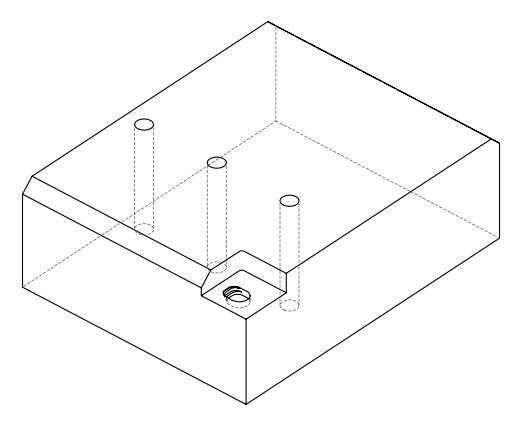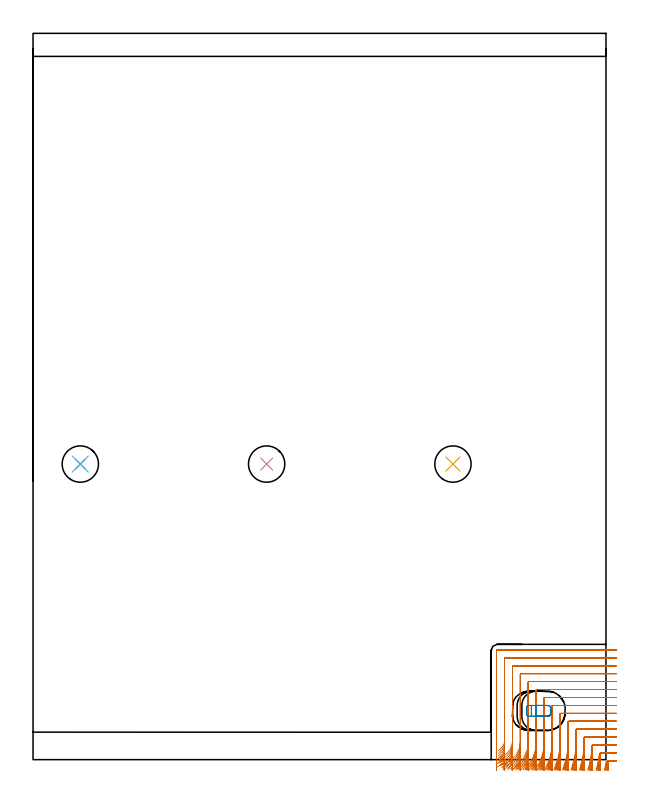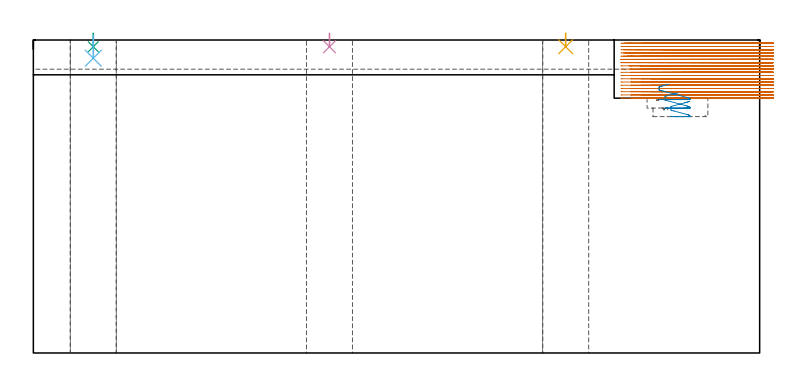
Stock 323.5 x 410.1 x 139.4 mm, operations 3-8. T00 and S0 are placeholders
(PLAN: 19 operations, 15 tool changes, 77.3 min)
(1 AREA_MILL | FG_CHAMFER_SURFACE | UGT0205_001 | 12.67 min | 31953 mm3)
(2 AREA_MILL_1 | FG_CHAMFER_SURFACE_1 | UGT0205_001 | 13.19 min | 27405 mm3)
(3 MILL_CORNER_NOTCH_RECTANGULAR | CORNER_NOTCH_RECTANGULAR | NXT0201_008 | Follow Part, ap 1.5, ae 75% | 45.21 min | 108325 mm3)
(4 MILL_RECTANGULAR_POCKET | POCKET_RECTANGULAR_STRAIGHT | UGT0201_010 | Follow Part, ap 4, ae 75% | 0.52 min | 4260 mm3)
(5 SPOT_DRILL | STEP1HOLE | NXT0321_9005460120000 | 0.05 min | 0 mm3)
(6 SPOT_DRILL_1 | STEP1HOLE_1 | NXT0321_9005460120000 | 0.05 min | 281 mm3)
(7 SPOT_DRILL_2 | STEP1HOLE_2 | NXT0321_9005460120000 | 0.05 min | 200 mm3)
(8 DRILL_BLIND_HOLE_INTO_CENTER | STEP1HOLE | UGT0301_178 | 0.04 min | 163 mm3)
(9 GUN_DRILL_THROUGH_HOLE | STEP1HOLE | UGT0307_001 | 0.62 min | 2414 mm3)
(10 SPADE_DRILL_TO_ENLARGE_THROUGH_HOLE | STEP1HOLE | UGT0306_003 | 0.58 min | 14272 mm3)
(11 DRILL_TO_ENLARGE_THROUGH_HOLE | STEP1HOLE | UGT0301_050 | 0.6 min | 28895 mm3)
(12 DRILL_BLIND_HOLE_INTO_CENTER_1 | STEP1HOLE_1 | UGT0301_178 | 0.04 min | 9 mm3)
(13 GUN_DRILL_THROUGH_HOLE_1 | STEP1HOLE_1 | UGT0307_001 | 0.62 min | 2661 mm3)
(14 SPADE_DRILL_TO_ENLARGE_THROUGH_HOLE_1 | STEP1HOLE_1 | UGT0306_003 | 0.58 min | 14120 mm3)
(15 DRILL_TO_ENLARGE_THROUGH_HOLE_1 | STEP1HOLE_1 | UGT0301_050 | 0.6 min | 28939 mm3)
(16 DRILL_BLIND_HOLE_INTO_CENTER_2 | STEP1HOLE_2 | UGT0301_178 | 0.04 min | 50 mm3)
(17 GUN_DRILL_THROUGH_HOLE_2 | STEP1HOLE_2 | UGT0307_001 | 0.62 min | 2559 mm3)
(18 SPADE_DRILL_TO_ENLARGE_THROUGH_HOLE_2 | STEP1HOLE_2 | UGT0306_003 | 0.58 min | 14415 mm3)
(19 DRILL_TO_ENLARGE_THROUGH_HOLE_2 | STEP1HOLE_2 | UGT0301_050 | 0.6 min | 28898 mm3)
(TOOL UGT0205_001 | Chamfer Mill 20 x 3 x 45 deg. | D20 FL50 Z2)
(TOOL NXT0201_008 | ENDMILL 6mm [2P460-0600-NA 1630] | D6 FL26 Z6)
(TOOL UGT0201_010 | End Mill 16 mm | D16 FL22 Z2)
(TOOL NXT0321_9005460120000 | NC Spot Drill, 142deg, 12mm, Carbide, Uncoated | D12 PA142 FL30 Z2)
(TOOL UGT0301_178 | Twist Drill 5.4 mm | D5.4 PA118 FL55 Z2)
(TOOL UGT0307_001 | Gun Drill 5 mm | D5 PA130 FL24 Z1)
(TOOL UGT0306_003 | Spade Drill 12.5mm | D12.5 PA132 FL10 Z2)
(TOOL UGT0301_050 | Twist Drill 20.5 mm | D20.5 PA118 FL145 Z2)
(OP 3 MILL_CORNER_NOTCH_RECTANGULAR)
G17 G21 G94 G90
T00 M6
G54
G17 G0 G90 X329.362 Y-0.9 S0 M3
G43 Z149.4 H1
Z137.961
G94 G1 X326.362 F250.
X323.926
G3 X323.636 Y-1.141 R0.3
G2 X323.261 Y-3. R63.
G1 X322.624 Y-5.931
G0 Z149.4
X329.5 Y3.6
Z137.961
G1 X326.5
X320.067 F500.
G3 X319.774 Y3.34 R0.3
G2 X318.648 Y-3. R58.5
G1 X317.961 Y-5.92 F250.
G0 Z149.4
X329.5 Y8.1
Z137.961
G1 X326.5
X315.934 F500.
G3 X315.639 Y7.818 R0.3
G2 X314.014 Y-3. R54.
G1 X313.271 Y-5.906 F250.
G0 Z149.4
X329.5 Y12.6
Z137.961
G1 X326.5
X311.496 F500.
G3 X311.2 Y12.304 R0.3
G1 Y10.387
G2 X309.355 Y-3. R49.5
G1 X308.544 Y-5.888 F250.
G0 Z149.4
X329.5 Y17.1
Z137.961
G1 X326.5
X306.996 F500.
G3 X306.7 Y16.804 R0.3
G1 Y10.387
G2 X304.663 Y-3. R45.
G1 X303.77 Y-5.864 F250.
G0 Z149.4
X329.5 Y21.6
Z137.961
G1 X326.5
X302.496 F500.
G3 X302.2 Y21.304 R0.3
G1 Y10.387
G2 X299.924 Y-3. R40.5
G1 X298.932 Y-5.831 F250.
G0 Z149.4
X329.5 Y26.1
Z137.961
G1 X326.5
X297.997 F500.
G3 X297.7 Y25.803 R0.3
G1 Y10.387
G2 X295.118 Y-3. R36.
G1 X294.003 Y-5.785 F250.
G0 Z149.4
X329.5 Y30.6
Z137.961
G1 X326.5
X293.497 F500.
G3 X293.2 Y30.303 R0.3
G1 Y10.387
G2 X290.214 Y-3. R31.5
G1 X288.939 Y-5.716 F250.
G0 Z149.4
X329.5 Y35.1
Z137.961
G1 X326.5
X288.997 F500.
G3 X288.7 Y34.803 R0.3
G1 Y10.387
G2 X285.148 Y-3. R27.
G1 X283.66 Y-5.605 F250.
G0 Z149.4
X329.5 Y39.6
Z137.961
G1 X326.5
X284.497 F500.
G3 X284.2 Y39.303 R0.3
G1 Y10.387
G2 X279.784 Y-3. R22.5
G1 X278. Y-5.411 F250.
G0 Z149.4
X329.5 Y44.1
Z137.961
G1 X326.5
X279.997 F500.
G3 X279.7 Y43.803 R0.3
G1 Y10.387
G2 X273.733 Y-3. R18.
G1 X271.502 Y-5.006 F250.
G0 Z149.4
X329.5 Y48.6
Z137.961
G1 X326.5
X275.497 F500.
G3 X275.2 Y48.303 R0.3
G1 Y10.387
G2 X266.637 Y-2.178 R13.5
G1 X263.845 Y-3.275 F250.
G0 Z149.4
X329.5 Y53.1
Z137.961
G1 X326.5
X270.997 F500.
G3 X270.7 Y52.803 R0.3
G1 Y10.387
G2 X265.7 Y2.324 R9.
G1 X263.013 Y0.991 F250.
G0 Z149.4
X329.5 Y57.6
Z137.961
G1 X326.5
X266.497 F500.
G3 X266.2 Y57.303 R0.3
G1 Y10.387
G2 X264.927 Y7.251 R4.5
G1 X262.837 Y5.099 F250.
G0 Z149.4
X329.5 Y62.1
Z137.961
G1 X326.5
X262.1 F500.
G3 X261.7 Y61.7 R0.4
G1 Y10.387
Y7.387 F250.
G0 Z149.4
X329.362 Y-0.9
Z136.522
G1 X326.362
X324.177
G3 X323.886 Y-1.148 R0.3
G2 X323.557 Y-2.999 R63.
G1 X322.988 Y-5.945
G0 Z149.4
X329.5 Y3.6
Z136.522
G1 X326.5
X320.224 F500.
G3 X319.93 Y3.333 R0.3
G2 X318.967 Y-3. R58.5
G1 X318.355 Y-5.937 F250.
G0 Z149.4
X329.5 Y8.1
Z136.522
G1 X326.5
X315.984 F500.
G3 X315.688 Y7.81 R0.3
G2 X314.362 Y-3. R54.
G1 X313.698 Y-5.926 F250.
G0 Z149.4
X329.5 Y12.6
Z136.522
G1 X326.5
X311.496 F500.
G3 X311.2 Y12.304 R0.3
G1 Y8.946
G2 X309.737 Y-3. R49.5
G1 X309.013 Y-5.911 F250.
G0 Z149.4
X329.5 Y17.1
Z136.522
G1 X326.5
X306.996 F500.
G3 X306.7 Y16.804 R0.3
G1 Y8.946
G2 X305.085 Y-3. R45.
G1 X304.289 Y-5.892 F250.
G0 Z149.4
X329.5 Y21.6
Z136.522
G1 X326.5
X302.497 F500.
G3 X302.2 Y21.303 R0.3
G1 Y8.946
G2 X300.398 Y-3. R40.5
G1 X299.513 Y-5.867 F250.
G0 Z149.4
X329.5 Y26.1
Z136.522
G1 X326.5
X297.997 F500.
G3 X297.7 Y25.803 R0.3
G1 Y8.946
G2 X295.66 Y-3. R36.
G1 X294.664 Y-5.83 F250.
G0 Z149.4
X329.5 Y30.6
Z136.522
G1 X326.5
X293.497 F500.
G3 X293.2 Y30.303 R0.3
G1 Y8.946
G2 X290.847 Y-3. R31.5
G1 X289.709 Y-5.776 F250.
G0 Z149.4
X329.5 Y35.1
Z136.522
G1 X326.5
X288.997 F500.
G3 X288.7 Y34.803 R0.3
G1 Y8.946
G2 X285.913 Y-3. R27.
G1 X284.586 Y-5.69 F250.
G0 Z149.4
X329.5 Y39.6
Z136.522
G1 X326.5
X284.497 F500.
G3 X284.2 Y39.303 R0.3
G1 Y8.946
G2 X280.767 Y-3. R22.5
G1 X279.174 Y-5.542 F250.
G0 Z149.4
X329.5 Y44.1
Z136.522
G1 X326.5
X279.997 F500.
G3 X279.7 Y43.803 R0.3
G1 Y8.946
G2 X275.164 Y-3. R18.
G1 X273.173 Y-5.244 F250.
G0 Z149.4
X329.5 Y48.6
Z136.522
G1 X326.5
X275.497 F500.
G3 X275.2 Y48.303 R0.3
G1 Y8.946
G2 X268.101 Y-2.94 R13.5
G1 X265.46 Y-4.362 F250.
G0 Z149.4
X329.5 Y53.1
Z136.522
G1 X326.5
X270.997 F500.
G3 X270.7 Y52.803 R0.3
G1 Y8.946
G2 X265.7 Y0.884 R9.
G1 X263.013 Y-0.449 F250.
G0 Z149.4
X329.5 Y57.6
Z136.522
G1 X326.5
X266.497 F500.
G3 X266.2 Y57.303 R0.3
G1 Y8.946
G2 X264.928 Y5.811 R4.5
G1 X262.837 Y3.659 F250.
G0 Z149.4
X329.5 Y62.1
Z136.522
G1 X326.5
X262.1 F500.
G3 X261.7 Y61.7 R0.4
G1 Y8.946
Y5.946 F250.
G0 Z149.4
X329.362 Y-0.9
Z135.083
G1 X326.362
X324.395
G3 X324.103 Y-1.155 R0.3
G2 X323.822 Y-2.983 R63.
G1 X323.322 Y-5.941
G0 Z149.4
X329.5 Y3.6
Z135.083
G1 X326.5
X320.346 F500.
G3 X320.051 Y3.326 R0.3
G2 X319.25 Y-3. R58.5
G1 X318.711 Y-5.951 F250.
G0 Z149.4
X329.5 Y8.1
Z135.083
G1 X326.5
X315.996 F500.
G3 X315.7 Y7.804 R0.3
G2 X314.669 Y-3. R54.
G1 X314.085 Y-5.943 F250.
G0 Z149.4
X329.5 Y12.6
Z135.083
G1 X326.5
X311.496 F500.
G3 X311.2 Y12.304 R0.3
G1 Y7.506
G2 X310.072 Y-3. R49.5
G1 X309.436 Y-5.932 F250.
G0 Z149.4
X329.5 Y17.1
Z135.083
G1 X326.5
X306.996 F500.
G3 X306.7 Y16.804 R0.3
G1 Y7.506
G2 X305.457 Y-3. R45.
G1 X304.756 Y-5.917 F250.
G0 Z149.4
X329.5 Y21.6
Z135.083
G1 X326.5
X302.497 F500.
G3 X302.2 Y21.303 R0.3
G1 Y7.506
G2 X300.814 Y-3. R40.5
G1 X300.036 Y-5.897 F250.
G0 Z149.4
X329.5 Y26.1
Z135.083
G1 X326.5
X297.997 F500.
G3 X297.7 Y25.803 R0.3
G1 Y7.506
G2 X296.133 Y-3. R36.
G1 X295.258 Y-5.869 F250.
G0 Z149.4
X329.5 Y30.6
Z135.083
G1 X326.5
X293.497 F500.
G3 X293.2 Y30.303 R0.3
G1 Y7.506
G2 X291.397 Y-3. R31.5
G1 X290.396 Y-5.828 F250.
G0 Z149.4
X329.5 Y35.1
Z135.083
G1 X326.5
X288.997 F500.
G3 X288.7 Y34.803 R0.3
G1 Y7.506
G2 X286.572 Y-3. R27.
G1 X285.405 Y-5.764 F250.
G0 Z149.4
X329.5 Y39.6
Z135.083
G1 X326.5
X284.497 F500.
G3 X284.2 Y39.303 R0.3
G1 Y7.506
G2 X281.597 Y-3. R22.5
G1 X280.196 Y-5.653 F250.
G0 Z149.4
X329.5 Y44.1
Z135.083
G1 X326.5
X279.997 F500.
G3 X279.7 Y43.803 R0.3
G1 Y7.506
G2 X276.316 Y-3. R18.
G1 X274.565 Y-5.436 F250.
G0 Z149.4
X329.5 Y48.6
Z135.083
G1 X326.5
X275.497 F500.
G3 X275.2 Y48.303 R0.3
G1 Y7.506
G2 X270.178 Y-3. R13.5
G1 X267.844 Y-4.884 F250.
G0 Z149.4
X329.5 Y53.1
Z135.083
G1 X326.5
X270.997 F500.
G3 X270.7 Y52.803 R0.3
G1 Y7.506
G2 X265.748 Y-0.533 R9.
G1 X263.069 Y-1.882 F250.
G0 Z149.4
X329.5 Y57.6
Z135.083
G1 X326.5
X266.497 F500.
G3 X266.2 Y57.303 R0.3
G1 Y7.506
G2 X264.928 Y4.371 R4.5
G1 X262.838 Y2.218 F250.
G0 Z149.4
X329.5 Y62.1
Z135.083
G1 X326.5
X262.1 F500.
G3 X261.7 Y61.7 R0.4
G1 Y7.506
Y4.506 F250.
G0 Z149.4
X329.362 Y-0.9
Z133.644
G1 X326.362
X324.577
G3 X324.284 Y-1.161 R0.3
G2 X324.052 Y-2.949 R63.
G1 X323.623 Y-5.918
G0 Z149.4
X329.5 Y3.6
Z133.644
G1 X326.5
X320.431 F500.
G3 X320.135 Y3.318 R0.3
G2 X319.493 Y-3. R58.5
G1 X319.028 Y-5.964 F250.
G0 Z149.4
X329.5 Y8.1
Z133.644
G1 X326.5
X315.996 F500.
G3 X315.7 Y7.804 R0.3
G1 Y6.065
G2 X314.934 Y-3. R54.
G1 X314.43 Y-5.957 F250.
G0 Z149.4
X329.5 Y12.6
Z133.644
G1 X326.5
X311.496 F500.
G3 X311.2 Y12.304 R0.3
G1 Y6.065
G2 X310.363 Y-3. R49.5
G1 X309.813 Y-5.949 F250.
G0 Z149.4
X329.5 Y17.1
Z133.644
G1 X326.5
X306.996 F500.
G3 X306.7 Y16.804 R0.3
G1 Y6.065
G2 X305.777 Y-3. R45.
G1 X305.173 Y-5.938 F250.
G0 Z149.4
X329.5 Y21.6
Z133.644
G1 X326.5
X302.497 F500.
G3 X302.2 Y21.303 R0.3
G1 Y6.065
G2 X301.172 Y-3. R40.5
G1 X300.501 Y-5.924 F250.
G0 Z149.4
X329.5 Y26.1
Z133.644
G1 X326.5
X297.997 F500.
G3 X297.7 Y25.803 R0.3
G1 Y6.065
G2 X296.54 Y-3. R36.
G1 X295.784 Y-5.903 F250.
G0 Z149.4
X329.5 Y30.6
Z133.644
G1 X326.5
X293.497 F500.
G3 X293.2 Y30.303 R0.3
G1 Y6.065
G2 X291.867 Y-3. R31.5
G1 X291.004 Y-5.873 F250.
G0 Z149.4
X329.5 Y35.1
Z133.644
G1 X326.5
X288.997 F500.
G3 X288.7 Y34.803 R0.3
G1 Y6.065
G2 X287.133 Y-3. R27.
G1 X286.125 Y-5.826 F250.
G0 Z149.4
X329.5 Y39.6
Z133.644
G1 X326.5
X284.497 F500.
G3 X284.2 Y39.303 R0.3
G1 Y6.065
G2 X282.293 Y-3. R22.5
G1 X281.084 Y-5.746 F250.
G0 Z149.4
X329.5 Y44.1
Z133.644
G1 X326.5
X279.997 F500.
G3 X279.7 Y43.803 R0.3
G1 Y6.065
G2 X277.251 Y-3. R18.
G1 X275.74 Y-5.592 F250.
G0 Z149.4
X329.5 Y48.6
Z133.644
G1 X326.5
X275.497 F500.
G3 X275.2 Y48.303 R0.3
G1 Y6.065
G2 X271.704 Y-3. R13.5
G1 X269.689 Y-5.223 F250.
G0 Z149.4
X329.5 Y53.1
Z133.644
G1 X326.5
X270.997 F500.
G3 X270.7 Y52.803 R0.3
G1 Y6.065
G2 X266.235 Y-1.709 R9.
G1 X263.643 Y-3.22 F250.
G0 Z149.4
X329.5 Y57.6
Z133.644
G1 X326.5
X266.497 F500.
G3 X266.2 Y57.303 R0.3
G1 Y6.065
G2 X264.928 Y2.931 R4.5
G1 X262.839 Y0.778 F250.
G0 Z149.4
X329.5 Y62.1
Z133.644
G1 X326.5
X262.1 F500.
G3 X261.7 Y61.7 R0.4
G1 Y6.065
Y3.065 F250.
G0 Z149.4
X329.362 Y-0.9
Z132.205
G1 X326.362
X324.73
G3 X324.436 Y-1.168 R0.3
G2 X324.252 Y-2.904 R63.
G1 X323.895 Y-5.883
G0 Z149.4
X329.5 Y3.6
Z132.205
G1 X326.5
X320.482 F500.
G3 X320.186 Y3.311 R0.3
G2 X319.705 Y-3. R58.5
G1 X319.315 Y-5.975 F250.
G0 Z149.4
X329.5 Y8.1
Z132.205
G1 X326.5
X315.996 F500.
G3 X315.7 Y7.804 R0.3
G1 Y4.596
G2 X315.163 Y-3. R54.
G1 X314.741 Y-5.97 F250.
G0 Z149.4
X329.5 Y12.6
Z132.205
G1 X326.5
X311.496 F500.
G3 X311.2 Y12.304 R0.3
G1 Y4.596
G2 X310.614 Y-3. R49.5
G1 X310.153 Y-5.964 F250.
G0 Z149.4
X329.5 Y17.1
Z132.205
G1 X326.5
X306.996 F500.
G3 X306.7 Y16.804 R0.3
G1 Y4.596
G2 X306.054 Y-3. R45.
G1 X305.548 Y-5.957 F250.
G0 Z149.4
X329.5 Y21.6
Z132.205
G1 X326.5
X302.497 F500.
G3 X302.2 Y21.303 R0.3
G1 Y4.596
G2 X301.481 Y-3. R40.5
G1 X300.919 Y-5.947 F250.
G0 Z149.4
X329.5 Y26.1
Z132.205
G1 X326.5
X297.997 F500.
G3 X297.7 Y25.803 R0.3
G1 Y4.596
G2 X296.889 Y-3. R36.
G1 X296.256 Y-5.932 F250.
G0 Z149.4
X329.5 Y30.6
Z132.205
G1 X326.5
X293.497 F500.
G3 X293.2 Y30.303 R0.3
G1 Y4.596
G2 X292.27 Y-3. R31.5
G1 X291.547 Y-5.911 F250.
G0 Z149.4
X329.5 Y35.1
Z132.205
G1 X326.5
X288.997 F500.
G3 X288.7 Y34.803 R0.3
G1 Y4.596
G2 X287.609 Y-3. R27.
G1 X286.765 Y-5.879 F250.
G0 Z149.4
X329.5 Y39.6
Z132.205
G1 X326.5
X284.497 F500.
G3 X284.2 Y39.303 R0.3
G1 Y4.596
G2 X282.879 Y-3. R22.5
G1 X281.866 Y-5.824 F250.
G0 Z149.4
X329.5 Y44.1
Z132.205
G1 X326.5
X279.997 F500.
G3 X279.7 Y43.803 R0.3
G1 Y4.596
G2 X278.019 Y-3. R18.
G1 X276.752 Y-5.72 F250.
G0 Z149.4
X329.5 Y48.6
Z132.205
G1 X326.5
X275.497 F500.
G3 X275.2 Y48.303 R0.3
G1 Y4.596
G2 X272.86 Y-3. R13.5
G1 X271.172 Y-5.48 F250.
G0 Z149.4
X329.5 Y53.1
Z132.205
G1 X326.5
X270.997 F500.
G3 X270.7 Y52.803 R0.3
G1 Y4.596
G2 X267.019 Y-2.664 R9.
G1 X264.599 Y-4.437 F250.
G0 Z149.4
X329.5 Y57.6
Z132.205
G1 X326.5
X266.497 F500.
G3 X266.2 Y57.303 R0.3
G1 Y4.596
G2 X264.836 Y1.369 R4.5
G1 X262.684 Y-0.722 F250.
G0 Z149.4
X329.5 Y62.1
Z132.205
G1 X326.5
X262.1 F500.
G3 X261.7 Y61.7 R0.4
G1 Y4.596
Y1.596 F250.
G0 Z149.4
X329.362 Y-0.9
Z130.767
G1 X326.362
X324.862
G3 X324.567 Y-1.176 R0.3
G2 X324.435 Y-2.851 R63.
G1 X324.159 Y-5.838
G0 Z149.4
X329.5 Y3.6
Z130.767
G1 X326.5
X320.496 F500.
G3 X320.2 Y3.304 R0.3
G2 X319.899 Y-3. R58.5
G1 X319.595 Y-5.985 F250.
G0 Z149.4
X329.5 Y8.1
Z130.767
G1 X326.5
X315.996 F500.
G3 X315.7 Y7.804 R0.3
G1 Y2.936
G2 X315.373 Y-3. R54.
G1 X315.043 Y-5.982 F250.
G0 Z149.4
X329.5 Y12.6
Z130.767
G1 X326.5
X311.496 F500.
G3 X311.2 Y12.304 R0.3
G1 Y2.936
G2 X310.843 Y-3. R49.5
G1 X310.483 Y-5.978 F250.
G0 Z149.4
X329.5 Y17.1
Z130.767
G1 X326.5
X306.996 F500.
G3 X306.7 Y16.804 R0.3
G1 Y2.936
G2 X306.307 Y-3. R45.
G1 X305.911 Y-5.974 F250.
G0 Z149.4
X329.5 Y21.6
Z130.767
G1 X326.5
X302.497 F500.
G3 X302.2 Y21.303 R0.3
G1 Y2.936
G2 X301.763 Y-3. R40.5
G1 X301.323 Y-5.968 F250.
G0 Z149.4
X329.5 Y26.1
Z130.767
G1 X326.5
X297.997 F500.
G3 X297.7 Y25.803 R0.3
G1 Y2.936
G2 X297.207 Y-3. R36.
G1 X296.713 Y-5.959 F250.
G0 Z149.4
X329.5 Y30.6
Z130.767
G1 X326.5
X293.497 F500.
G3 X293.2 Y30.303 R0.3
G1 Y2.936
G2 X292.636 Y-3. R31.5
G1 X292.07 Y-5.946 F250.
G0 Z149.4
X329.5 Y35.1
Z130.767
G1 X326.5
X288.997 F500.
G3 X288.7 Y34.803 R0.3
G1 Y2.936
G2 X288.039 Y-3. R27.
G1 X287.38 Y-5.927 F250.
G0 Z149.4
X329.5 Y39.6
Z130.767
G1 X326.5
X284.497 F500.
G3 X284.2 Y39.303 R0.3
G1 Y2.936
G2 X283.403 Y-3. R22.5
G1 X282.612 Y-5.894 F250.
G0 Z149.4
X329.5 Y44.1
Z130.767
G1 X326.5
X279.997 F500.
G3 X279.7 Y43.803 R0.3
G1 Y2.936
G2 X278.693 Y-3. R18.
G1 X277.704 Y-5.832 F250.
G0 Z149.4
X329.5 Y48.6
Z130.767
G1 X326.5
X275.497 F500.
G3 X275.2 Y48.303 R0.3
G1 Y2.936
G2 X273.825 Y-3. R13.5
G1 X272.506 Y-5.694 F250.
G0 Z149.4
X329.5 Y53.1
Z130.767
G1 X326.5
X270.997 F500.
G3 X270.7 Y52.803 R0.3
G1 Y2.936
G2 X268.464 Y-3.002 R9.
G1 X266.485 Y-5.256 F250.
G0 Z149.4
X329.5 Y57.6
Z130.767
G1 X326.5
X266.497 F500.
G3 X266.2 Y57.303 R0.3
G1 Y2.936
G2 X264.08 Y-0.883 R4.5
G1 X261.534 Y-2.47 F250.
G0 Z149.4
X329.5 Y62.1
Z130.767
G1 X326.5
X262.1 F500.
G3 X261.7 Y61.7 R0.4
G1 Y2.936
Y-0.064 F250.
G0 Z149.4
X329.362 Y-0.9
Z129.328
G1 X326.362
X324.957
G3 X324.662 Y-1.185 R0.3
G2 X324.585 Y-2.797 R63.
G1 X324.403 Y-5.792
G0 Z149.4
X329.5 Y3.6
Z129.328
G1 X326.5
X320.496 F500.
G3 X320.2 Y3.304 R0.3
G1 Y1.014
G2 X320.062 Y-3. R58.5
G1 X319.856 Y-5.993 F250.
G0 Z149.4
X329.5 Y8.1
Z129.328
G1 X326.5
X315.996 F500.
G3 X315.7 Y7.804 R0.3
G1 Y1.014
G2 X315.551 Y-3. R54.
G1 X315.328 Y-5.992 F250.
G0 Z149.4
X329.5 Y12.6
Z129.328
G1 X326.5
X311.496 F500.
G3 X311.2 Y12.304 R0.3
G1 Y1.014
G2 X311.037 Y-3. R49.5
G1 X310.794 Y-5.99 F250.
G0 Z149.4
X329.5 Y17.1
Z129.328
G1 X326.5
X306.996 F500.
G3 X306.7 Y16.804 R0.3
G1 Y1.014
G2 X306.521 Y-3. R45.
G1 X306.253 Y-5.988 F250.
G0 Z149.4
X329.5 Y21.6
Z129.328
G1 X326.5
X302.497 F500.
G3 X302.2 Y21.303 R0.3
G1 Y1.014
G2 X302.001 Y-3. R40.5
G1 X301.703 Y-5.985 F250.
G0 Z149.4
X329.5 Y26.1
Z129.328
G1 X326.5
X297.997 F500.
G3 X297.7 Y25.803 R0.3
G1 Y1.014
G2 X297.476 Y-3. R36.
G1 X297.141 Y-5.981 F250.
G0 Z149.4
X329.5 Y30.6
Z129.328
G1 X326.5
X293.497 F500.
G3 X293.2 Y30.303 R0.3
G1 Y1.014
G2 X292.943 Y-3. R31.5
G1 X292.561 Y-5.976 F250.
G0 Z149.4
X329.5 Y35.1
Z129.328
G1 X326.5
X288.997 F500.
G3 X288.7 Y34.803 R0.3
G1 Y1.014
G2 X288.4 Y-3. R27.
G1 X287.954 Y-5.967 F250.
G0 Z149.4
X329.5 Y39.6
Z129.328
G1 X326.5
X284.497 F500.
G3 X284.2 Y39.303 R0.3
G1 Y1.014
G2 X283.839 Y-3. R22.5
G1 X283.304 Y-5.952 F250.
G0 Z149.4
X329.5 Y44.1
Z129.328
G1 X326.5
X279.997 F500.
G3 X279.7 Y43.803 R0.3
G1 Y1.014
G2 X279.247 Y-3. R18.
G1 X278.578 Y-5.924 F250.
G0 Z149.4
X329.5 Y48.6
Z129.328
G1 X326.5
X275.497 F500.
G3 X275.2 Y48.303 R0.3
G1 Y1.014
G2 X274.589 Y-3. R13.5
G1 X273.698 Y-5.864 F250.
G0 Z149.4
X329.5 Y53.1
Z129.328
G1 X326.5
X270.997 F500.
G3 X270.7 Y52.803 R0.3
G1 Y1.014
G2 X269.755 Y-3. R9.
G1 X268.417 Y-5.685 F250.
G0 Z149.4
X329.5 Y57.6
Z129.328
G1 X326.5
X266.497 F500.
G3 X266.2 Y57.303 R0.3
G1 Y1.014
G2 X264.216 Y-2.717 R4.5
G1 X261.728 Y-4.394 F250.
G0 Z149.4
X329.5 Y62.1
Z129.328
G1 X326.5
X262.1 F500.
G3 X261.7 Y61.7 R0.4
G1 Y1.014
Y-1.986 F250.
G0 Z149.4
X329.362 Y-0.9
Z127.889
G1 X326.362
X324.996
G3 X324.7 Y-1.196 R0.3
G1 Y-1.903
G2 X324.694 Y-2.752 R63.
G1 X324.654 Y-5.752
G0 Z149.4
X329.5 Y3.6
Z127.889
G1 X326.5
X320.496 F500.
G3 X320.2 Y3.304 R0.3
G1 Y-1.903
G2 X320.19 Y-3. R58.5
G1 X320.133 Y-5.999 F250.
G0 Z149.4
X329.5 Y8.1
Z127.889
G1 X326.5
X315.996 F500.
G3 X315.7 Y7.804 R0.3
G1 Y-1.903
G2 X315.689 Y-3. R54.
G1 X315.628 Y-5.999 F250.
G0 Z149.4
X329.5 Y12.6
Z127.889
G1 X326.5
X311.496 F500.
G3 X311.2 Y12.304 R0.3
G1 Y-1.903
G2 X311.188 Y-3. R49.5
G1 X311.121 Y-5.999 F250.
G0 Z149.4
X329.5 Y17.1
Z127.889
G1 X326.5
X306.996 F500.
G3 X306.7 Y16.804 R0.3
G1 Y-1.903
G2 X306.687 Y-3. R45.
G1 X306.614 Y-5.999 F250.
G0 Z149.4
X329.5 Y21.6
Z127.889
G1 X326.5
X302.497 F500.
G3 X302.2 Y21.303 R0.3
G1 Y-1.903
G2 X302.185 Y-3. R40.5
G1 X302.104 Y-5.999 F250.
G0 Z149.4
X329.5 Y26.1
Z127.889
G1 X326.5
X297.997 F500.
G3 X297.7 Y25.803 R0.3
G1 Y-1.903
G2 X297.683 Y-3. R36.
G1 X297.592 Y-5.999 F250.
G0 Z149.4
X329.5 Y30.6
Z127.889
G1 X326.5
X293.497 F500.
G3 X293.2 Y30.303 R0.3
G1 Y-1.903
G2 X293.181 Y-3. R31.5
G1 X293.076 Y-5.998 F250.
G0 Z149.4
X329.5 Y35.1
Z127.889
G1 X326.5
X288.997 F500.
G3 X288.7 Y34.803 R0.3
G1 Y-1.903
G2 X288.678 Y-3. R27.
G1 X288.556 Y-5.998 F250.
G0 Z149.4
X329.5 Y39.6
Z127.889
G1 X326.5
X284.497 F500.
G3 X284.2 Y39.303 R0.3
G1 Y-1.903
G2 X284.173 Y-3. R22.5
G1 X284.027 Y-5.996 F250.
G0 Z149.4
X329.5 Y44.1
Z127.889
G1 X326.5
X279.997 F500.
G3 X279.7 Y43.803 R0.3
G1 Y-1.903
G2 X279.667 Y-3. R18.
G1 X279.484 Y-5.994 F250.
G0 Z149.4
X329.5 Y48.6
Z127.889
G1 X326.5
X275.497 F500.
G3 X275.2 Y48.303 R0.3
G1 Y-1.903
G2 X275.155 Y-3. R13.5
G1 X274.912 Y-5.99 F250.
G0 Z149.4
X329.5 Y53.1
Z127.889
G1 X326.5
X270.997 F500.
G3 X270.7 Y52.803 R0.3
G1 Y-1.903
G2 X270.633 Y-3. R9.
G1 X270.267 Y-5.978 F250.
G0 Z149.4
X329.5 Y57.6
Z127.889
G1 X326.5
X266.497 F500.
G3 X266.2 Y57.303 R0.3
G1 Y-1.903
G2 X266.064 Y-3. R4.5
G1 X265.333 Y-5.91 F250.
G0 Z149.4
X329.5 Y62.1
Z127.889
G1 X326.5
X262.1 F500.
G3 X261.7 Y61.7 R0.4
G1 Y-1.903
Y-4.903 F250.
G0 Z149.4
X329.362 Y-0.9
Z126.45
G1 X326.362
X324.996
G3 X324.7 Y-1.196 R0.3
G1 Y-2.75
Y-5.75
G0 Z149.4
X329.5 Y3.6
Z126.45
G1 X326.5
X320.496 F500.
G3 X320.2 Y3.304 R0.3
G1 Y-2.881
Y-3.
X320.194 Y-6. F250.
G0 Z149.4
X329.5 Y8.1
Z126.45
G1 X326.5
X315.996 F500.
G3 X315.7 Y7.804 R0.3
G1 Y-2.881
Y-3.
X315.693 Y-6. F250.
G0 Z149.4
X329.5 Y12.6
Z126.45
G1 X326.5
X311.496 F500.
G3 X311.2 Y12.304 R0.3
G1 Y-2.881
Y-3.
X311.193 Y-6. F250.
G0 Z149.4
X329.5 Y17.1
Z126.45
G1 X326.5
X306.996 F500.
G3 X306.7 Y16.804 R0.3
G1 Y-2.881
Y-3.
X306.692 Y-6. F250.
G0 Z149.4
X329.5 Y21.6
Z126.45
G1 X326.5
X302.496 F500.
G3 X302.2 Y21.304 R0.3
G1 Y-2.881
Y-3.
X302.191 Y-6. F250.
G0 Z149.4
X329.5 Y26.1
Z126.45
G1 X326.5
X297.997 F500.
G3 X297.7 Y25.803 R0.3
G1 Y-2.881
Y-3.
X297.69 Y-6. F250.
G0 Z149.4
X329.5 Y30.6
Z126.45
G1 X326.5
X293.497 F500.
G3 X293.2 Y30.303 R0.3
G1 Y-2.881
Y-3.
X293.188 Y-6. F250.
G0 Z149.4
X329.5 Y35.1
Z126.45
G1 X326.5
X288.997 F500.
G3 X288.7 Y34.803 R0.3
G1 Y-2.881
Y-3.
X288.687 Y-6. F250.
G0 Z149.4
X329.5 Y39.6
Z126.45
G1 X326.5
X284.497 F500.
G3 X284.2 Y39.303 R0.3
G1 Y-2.881
Y-3.
X284.184 Y-6. F250.
G0 Z149.4
X329.5 Y44.1
Z126.45
G1 X326.5
X279.997 F500.
G3 X279.7 Y43.803 R0.3
G1 Y-2.881
Y-3.
X279.68 Y-6. F250.
G0 Z149.4
X329.5 Y48.6
Z126.45
G1 X326.5
X275.497 F500.
G3 X275.2 Y48.303 R0.3
G1 Y-2.881
X275.199 Y-3.
X275.173 Y-6. F250.
G0 Z149.4
X329.5 Y53.1
Z126.45
G1 X326.5
X270.997 F500.
G3 X270.7 Y52.803 R0.3
G1 Y-2.881
X270.699 Y-3.
X270.66 Y-6. F250.
G0 Z149.4
X329.5 Y57.6
Z126.45
G1 X326.5
X266.497 F500.
G3 X266.2 Y57.303 R0.3
G1 Y-2.881
X266.198 Y-3.
X266.119 Y-5.999 F250.
G0 Z149.4
X329.5 Y62.1
Z126.45
G1 X326.5
X262.1 F500.
G3 X261.7 Y61.7 R0.4
G1 Y-2.881
Y-5.881 F250.
G0 Z149.4
X329.362 Y-0.9
Z125.011
G1 X326.362
X324.996
G3 X324.7 Y-1.196 R0.3
G1 Y-2.75
Y-5.75
G0 Z149.4
X329.5 Y3.6
Z125.011
G1 X326.5
X320.496 F500.
G3 X320.2 Y3.304 R0.3
G1 Y-3.
Y-6. F250.
G0 Z149.4
X329.5 Y8.1
Z125.011
G1 X326.5
X315.996 F500.
G3 X315.7 Y7.804 R0.3
G1 Y-3.
Y-6. F250.
G0 Z149.4
X329.5 Y12.6
Z125.011
G1 X326.5
X311.496 F500.
G3 X311.2 Y12.304 R0.3
G1 Y-3.
Y-6. F250.
G0 Z149.4
X329.5 Y17.1
Z125.011
G1 X326.5
X306.996 F500.
G3 X306.7 Y16.804 R0.3
G1 Y-3.
Y-6. F250.
G0 Z149.4
X329.5 Y21.6
Z125.011
G1 X326.5
X302.497 F500.
G3 X302.2 Y21.303 R0.3
G1 Y-3.
Y-6. F250.
G0 Z149.4
X329.5 Y26.1
Z125.011
G1 X326.5
X297.997 F500.
G3 X297.7 Y25.803 R0.3
G1 Y-3.
Y-6. F250.
G0 Z149.4
X329.5 Y30.6
Z125.011
G1 X326.5
X293.497 F500.
G3 X293.2 Y30.303 R0.3
G1 Y-3.
Y-6. F250.
G0 Z149.4
X329.5 Y35.1
Z125.011
G1 X326.5
X288.997 F500.
G3 X288.7 Y34.803 R0.3
G1 Y-3.
Y-6. F250.
G0 Z149.4
X329.5 Y39.6
Z125.011
G1 X326.5
X284.497 F500.
G3 X284.2 Y39.303 R0.3
G1 Y-3.
Y-6. F250.
G0 Z149.4
X329.5 Y44.1
Z125.011
G1 X326.5
X279.997 F500.
G3 X279.7 Y43.803 R0.3
G1 Y-3.
Y-6. F250.
G0 Z149.4
X329.5 Y48.6
Z125.011
G1 X326.5
X275.497 F500.
G3 X275.2 Y48.303 R0.3
G1 Y-3.
Y-6. F250.
G0 Z149.4
X329.5 Y53.1
Z125.011
G1 X326.5
X270.997 F500.
G3 X270.7 Y52.803 R0.3
G1 Y-3.
Y-6. F250.
G0 Z149.4
X329.5 Y57.6
Z125.011
G1 X326.5
X266.497 F500.
G3 X266.2 Y57.303 R0.3
G1 Y-3.
Y-6. F250.
G0 Z149.4
X329.5 Y62.1
Z125.011
G1 X326.5
X262.1 F500.
G3 X261.7 Y61.7 R0.4
G1 Y-3.
Y-6. F250.
G0 Z149.4
X329.362 Y-0.9
Z123.572
G1 X326.362
X324.996
G3 X324.7 Y-1.196 R0.3
G1 Y-2.75
Y-5.75
G0 Z149.4
X329.5 Y3.6
Z123.572
G1 X326.5
X320.496 F500.
G3 X320.2 Y3.304 R0.3
G1 Y-3.
Y-6. F250.
G0 Z149.4
X329.5 Y8.1
Z123.572
G1 X326.5
X315.996 F500.
G3 X315.7 Y7.804 R0.3
G1 Y-3.
Y-6. F250.
G0 Z149.4
X329.5 Y12.6
Z123.572
G1 X326.5
X311.496 F500.
G3 X311.2 Y12.304 R0.3
G1 Y-3.
Y-6. F250.
G0 Z149.4
X329.5 Y17.1
Z123.572
G1 X326.5
X306.996 F500.
G3 X306.7 Y16.804 R0.3
G1 Y-3.
Y-6. F250.
G0 Z149.4
X329.5 Y21.6
Z123.572
G1 X326.5
X302.497 F500.
G3 X302.2 Y21.303 R0.3
G1 Y-3.
Y-6. F250.
G0 Z149.4
X329.5 Y26.1
Z123.572
G1 X326.5
X297.997 F500.
G3 X297.7 Y25.803 R0.3
G1 Y-3.
Y-6. F250.
G0 Z149.4
X329.5 Y30.6
Z123.572
G1 X326.5
X293.497 F500.
G3 X293.2 Y30.303 R0.3
G1 Y-3.
Y-6. F250.
G0 Z149.4
X329.5 Y35.1
Z123.572
G1 X326.5
X288.997 F500.
G3 X288.7 Y34.803 R0.3
G1 Y-3.
Y-6. F250.
G0 Z149.4
X329.5 Y39.6
Z123.572
G1 X326.5
X284.497 F500.
G3 X284.2 Y39.303 R0.3
G1 Y-3.
Y-6. F250.
G0 Z149.4
X329.5 Y44.1
Z123.572
G1 X326.5
X279.997 F500.
G3 X279.7 Y43.803 R0.3
G1 Y-3.
Y-6. F250.
G0 Z149.4
X329.5 Y48.6
Z123.572
G1 X326.5
X275.497 F500.
G3 X275.2 Y48.303 R0.3
G1 Y-3.
Y-6. F250.
G0 Z149.4
X329.5 Y53.1
Z123.572
G1 X326.5
X270.997 F500.
G3 X270.7 Y52.803 R0.3
G1 Y-3.
Y-6. F250.
G0 Z149.4
X329.5 Y57.6
Z123.572
G1 X326.5
X266.497 F500.
G3 X266.2 Y57.303 R0.3
G1 Y-3.
Y-6. F250.
G0 Z149.4
X329.5 Y62.1
Z123.572
G1 X326.5
X262.1 F500.
G3 X261.7 Y61.7 R0.4
G1 Y-3.
Y-6. F250.
G0 Z149.4
X329.362 Y-0.9
Z122.133
G1 X326.362
X324.996
G3 X324.7 Y-1.196 R0.3
G1 Y-2.75
Y-5.75
G0 Z149.4
X329.5 Y3.6
Z122.133
G1 X326.5
X320.496 F500.
G3 X320.2 Y3.304 R0.3
G1 Y-3.
Y-6. F250.
G0 Z149.4
X329.5 Y8.1
Z122.133
G1 X326.5
X315.996 F500.
G3 X315.7 Y7.804 R0.3
G1 Y-3.
Y-6. F250.
G0 Z149.4
X329.5 Y12.6
Z122.133
G1 X326.5
X311.496 F500.
G3 X311.2 Y12.304 R0.3
G1 Y-3.
Y-6. F250.
G0 Z149.4
X329.5 Y17.1
Z122.133
G1 X326.5
X306.996 F500.
G3 X306.7 Y16.804 R0.3
G1 Y-3.
Y-6. F250.
G0 Z149.4
X329.5 Y21.6
Z122.133
G1 X326.5
X302.497 F500.
G3 X302.2 Y21.303 R0.3
G1 Y-3.
Y-6. F250.
G0 Z149.4
X329.5 Y26.1
Z122.133
G1 X326.5
X297.997 F500.
G3 X297.7 Y25.803 R0.3
G1 Y-3.
Y-6. F250.
G0 Z149.4
X329.5 Y30.6
Z122.133
G1 X326.5
X293.497 F500.
G3 X293.2 Y30.303 R0.3
G1 Y-3.
Y-6. F250.
G0 Z149.4
X329.5 Y35.1
Z122.133
G1 X326.5
X288.997 F500.
G3 X288.7 Y34.803 R0.3
G1 Y-3.
Y-6. F250.
G0 Z149.4
X329.5 Y39.6
Z122.133
G1 X326.5
X284.497 F500.
G3 X284.2 Y39.303 R0.3
G1 Y-3.
Y-6. F250.
G0 Z149.4
X329.5 Y44.1
Z122.133
G1 X326.5
X279.997 F500.
G3 X279.7 Y43.803 R0.3
G1 Y-3.
Y-6. F250.
G0 Z149.4
X329.5 Y48.6
Z122.133
G1 X326.5
X275.497 F500.
G3 X275.2 Y48.303 R0.3
G1 Y-3.
Y-6. F250.
G0 Z149.4
X329.5 Y53.1
Z122.133
G1 X326.5
X270.997 F500.
G3 X270.7 Y52.803 R0.3
G1 Y-3.
Y-6. F250.
G0 Z149.4
X329.5 Y57.6
Z122.133
G1 X326.5
X266.497 F500.
G3 X266.2 Y57.303 R0.3
G1 Y-3.
Y-6. F250.
G0 Z149.4
X329.5 Y62.1
Z122.133
G1 X326.5
X262.1 F500.
G3 X261.7 Y61.7 R0.4
G1 Y-3.
Y-6. F250.
G0 Z149.4
X329.362 Y-0.9
Z120.694
G1 X326.362
X324.996
G3 X324.7 Y-1.196 R0.3
G1 Y-2.75
Y-5.75
G0 Z149.4
X329.5 Y3.6
Z120.694
G1 X326.5
X320.496 F500.
G3 X320.2 Y3.304 R0.3
G1 Y-3.
Y-6. F250.
G0 Z149.4
X329.5 Y8.1
Z120.694
G1 X326.5
X315.996 F500.
G3 X315.7 Y7.804 R0.3
G1 Y-3.
Y-6. F250.
G0 Z149.4
X329.5 Y12.6
Z120.694
G1 X326.5
X311.496 F500.
G3 X311.2 Y12.304 R0.3
G1 Y-3.
Y-6. F250.
G0 Z149.4
X329.5 Y17.1
Z120.694
G1 X326.5
X306.996 F500.
G3 X306.7 Y16.804 R0.3
G1 Y-3.
Y-6. F250.
G0 Z149.4
X329.5 Y21.6
Z120.694
G1 X326.5
X302.497 F500.
G3 X302.2 Y21.303 R0.3
G1 Y-3.
Y-6. F250.
G0 Z149.4
X329.5 Y26.1
Z120.694
G1 X326.5
X297.997 F500.
G3 X297.7 Y25.803 R0.3
G1 Y-3.
Y-6. F250.
G0 Z149.4
X329.5 Y30.6
Z120.694
G1 X326.5
X293.497 F500.
G3 X293.2 Y30.303 R0.3
G1 Y-3.
Y-6. F250.
G0 Z149.4
X329.5 Y35.1
Z120.694
G1 X326.5
X288.997 F500.
G3 X288.7 Y34.803 R0.3
G1 Y-3.
Y-6. F250.
G0 Z149.4
X329.5 Y39.6
Z120.694
G1 X326.5
X284.497 F500.
G3 X284.2 Y39.303 R0.3
G1 Y-3.
Y-6. F250.
G0 Z149.4
X329.5 Y44.1
Z120.694
G1 X326.5
X279.997 F500.
G3 X279.7 Y43.803 R0.3
G1 Y-3.
Y-6. F250.
G0 Z149.4
X329.5 Y48.6
Z120.694
G1 X326.5
X275.497 F500.
G3 X275.2 Y48.303 R0.3
G1 Y-3.
Y-6. F250.
G0 Z149.4
X329.5 Y53.1
Z120.694
G1 X326.5
X270.997 F500.
G3 X270.7 Y52.803 R0.3
G1 Y-3.
Y-6. F250.
G0 Z149.4
X329.5 Y57.6
Z120.694
G1 X326.5
X266.497 F500.
G3 X266.2 Y57.303 R0.3
G1 Y-3.
Y-6. F250.
G0 Z149.4
X329.5 Y62.1
Z120.694
G1 X326.5
X262.1 F500.
G3 X261.7 Y61.7 R0.4
G1 Y-3.
Y-6. F250.
G0 Z149.4
X329.362 Y-0.9
Z119.256
G1 X326.362
X324.996
G3 X324.7 Y-1.196 R0.3
G1 Y-2.75
Y-5.75
G0 Z149.4
X329.5 Y3.6
Z119.256
G1 X326.5
X320.496 F500.
G3 X320.2 Y3.304 R0.3
G1 Y-3.
Y-6. F250.
G0 Z149.4
X329.5 Y8.1
Z119.256
G1 X326.5
X315.996 F500.
G3 X315.7 Y7.804 R0.3
G1 Y-3.
Y-6. F250.
G0 Z149.4
X329.5 Y12.6
Z119.256
G1 X326.5
X311.496 F500.
G3 X311.2 Y12.304 R0.3
G1 Y-3.
Y-6. F250.
G0 Z149.4
X329.5 Y17.1
Z119.256
G1 X326.5
X306.996 F500.
G3 X306.7 Y16.804 R0.3
G1 Y-3.
Y-6. F250.
G0 Z149.4
X329.5 Y21.6
Z119.256
G1 X326.5
X302.497 F500.
G3 X302.2 Y21.303 R0.3
G1 Y-3.
Y-6. F250.
G0 Z149.4
X329.5 Y26.1
Z119.256
G1 X326.5
X297.997 F500.
G3 X297.7 Y25.803 R0.3
G1 Y-3.
Y-6. F250.
G0 Z149.4
X329.5 Y30.6
Z119.256
G1 X326.5
X293.497 F500.
G3 X293.2 Y30.303 R0.3
G1 Y-3.
Y-6. F250.
G0 Z149.4
X329.5 Y35.1
Z119.256
G1 X326.5
X288.997 F500.
G3 X288.7 Y34.803 R0.3
G1 Y-3.
Y-6. F250.
G0 Z149.4
X329.5 Y39.6
Z119.256
G1 X326.5
X284.497 F500.
G3 X284.2 Y39.303 R0.3
G1 Y-3.
Y-6. F250.
G0 Z149.4
X329.5 Y44.1
Z119.256
G1 X326.5
X279.997 F500.
G3 X279.7 Y43.803 R0.3
G1 Y-3.
Y-6. F250.
G0 Z149.4
X329.5 Y48.6
Z119.256
G1 X326.5
X275.497 F500.
G3 X275.2 Y48.303 R0.3
G1 Y-3.
Y-6. F250.
G0 Z149.4
X329.5 Y53.1
Z119.256
G1 X326.5
X270.997 F500.
G3 X270.7 Y52.803 R0.3
G1 Y-3.
Y-6. F250.
G0 Z149.4
X329.5 Y57.6
Z119.256
G1 X326.5
X266.497 F500.
G3 X266.2 Y57.303 R0.3
G1 Y-3.
Y-6. F250.
G0 Z149.4
X329.5 Y62.1
Z119.256
G1 X326.5
X262.1 F500.
G3 X261.7 Y61.7 R0.4
G1 Y-3.
Y-6. F250.
G0 Z149.4
X329.362 Y-0.9
Z117.817
G1 X326.362
X324.996
G3 X324.7 Y-1.196 R0.3
G1 Y-2.75
Y-5.75
G0 Z149.4
X329.5 Y3.6
Z117.817
G1 X326.5
X320.496 F500.
G3 X320.2 Y3.304 R0.3
G1 Y-3.
Y-6. F250.
G0 Z149.4
X329.5 Y8.1
Z117.817
G1 X326.5
X315.996 F500.
G3 X315.7 Y7.804 R0.3
G1 Y-3.
Y-6. F250.
G0 Z149.4
X329.5 Y12.6
Z117.817
G1 X326.5
X311.496 F500.
G3 X311.2 Y12.304 R0.3
G1 Y-3.
Y-6. F250.
G0 Z149.4
X329.5 Y17.1
Z117.817
G1 X326.5
X306.996 F500.
G3 X306.7 Y16.804 R0.3
G1 Y-3.
Y-6. F250.
G0 Z149.4
X329.5 Y21.6
Z117.817
G1 X326.5
X302.497 F500.
G3 X302.2 Y21.303 R0.3
G1 Y-3.
Y-6. F250.
G0 Z149.4
X329.5 Y26.1
Z117.817
G1 X326.5
X297.997 F500.
G3 X297.7 Y25.803 R0.3
G1 Y-3.
Y-6. F250.
G0 Z149.4
X329.5 Y30.6
Z117.817
G1 X326.5
X293.497 F500.
G3 X293.2 Y30.303 R0.3
G1 Y-3.
Y-6. F250.
G0 Z149.4
X329.5 Y35.1
Z117.817
G1 X326.5
X288.997 F500.
G3 X288.7 Y34.803 R0.3
G1 Y-3.
Y-6. F250.
G0 Z149.4
X329.5 Y39.6
Z117.817
G1 X326.5
X284.497 F500.
G3 X284.2 Y39.303 R0.3
G1 Y-3.
Y-6. F250.
G0 Z149.4
X329.5 Y44.1
Z117.817
G1 X326.5
X279.997 F500.
G3 X279.7 Y43.803 R0.3
G1 Y-3.
Y-6. F250.
G0 Z149.4
X329.5 Y48.6
Z117.817
G1 X326.5
X275.497 F500.
G3 X275.2 Y48.303 R0.3
G1 Y-3.
Y-6. F250.
G0 Z149.4
X329.5 Y53.1
Z117.817
G1 X326.5
X270.997 F500.
G3 X270.7 Y52.803 R0.3
G1 Y-3.
Y-6. F250.
G0 Z149.4
X329.5 Y57.6
Z117.817
G1 X326.5
X266.497 F500.
G3 X266.2 Y57.303 R0.3
G1 Y-3.
Y-6. F250.
G0 Z149.4
X329.5 Y62.1
Z117.817
G1 X326.5
X262.1 F500.
G3 X261.7 Y61.7 R0.4
G1 Y-3.
Y-6. F250.
G0 Z149.4
X329.362 Y-0.9
Z116.378
G1 X326.362
X324.996
G3 X324.7 Y-1.196 R0.3
G1 Y-2.75
Y-5.75
G0 Z149.4
X329.5 Y3.6
Z116.378
G1 X326.5
X320.496 F500.
G3 X320.2 Y3.304 R0.3
G1 Y-3.
Y-6. F250.
G0 Z149.4
X329.5 Y8.1
Z116.378
G1 X326.5
X315.996 F500.
G3 X315.7 Y7.804 R0.3
G1 Y-3.
Y-6. F250.
G0 Z149.4
X329.5 Y12.6
Z116.378
G1 X326.5
X311.496 F500.
G3 X311.2 Y12.304 R0.3
G1 Y-3.
Y-6. F250.
G0 Z149.4
X329.5 Y17.1
Z116.378
G1 X326.5
X306.996 F500.
G3 X306.7 Y16.804 R0.3
G1 Y-3.
Y-6. F250.
G0 Z149.4
X329.5 Y21.6
Z116.378
G1 X326.5
X302.497 F500.
G3 X302.2 Y21.303 R0.3
G1 Y-3.
Y-6. F250.
G0 Z149.4
X329.5 Y26.1
Z116.378
G1 X326.5
X297.997 F500.
G3 X297.7 Y25.803 R0.3
G1 Y-3.
Y-6. F250.
G0 Z149.4
X329.5 Y30.6
Z116.378
G1 X326.5
X293.497 F500.
G3 X293.2 Y30.303 R0.3
G1 Y-3.
Y-6. F250.
G0 Z149.4
X329.5 Y35.1
Z116.378
G1 X326.5
X288.997 F500.
G3 X288.7 Y34.803 R0.3
G1 Y-3.
Y-6. F250.
G0 Z149.4
X329.5 Y39.6
Z116.378
G1 X326.5
X284.497 F500.
G3 X284.2 Y39.303 R0.3
G1 Y-3.
Y-6. F250.
G0 Z149.4
X329.5 Y44.1
Z116.378
G1 X326.5
X279.997 F500.
G3 X279.7 Y43.803 R0.3
G1 Y-3.
Y-6. F250.
G0 Z149.4
X329.5 Y48.6
Z116.378
G1 X326.5
X275.497 F500.
G3 X275.2 Y48.303 R0.3
G1 Y-3.
Y-6. F250.
G0 Z149.4
X329.5 Y53.1
Z116.378
G1 X326.5
X270.997 F500.
G3 X270.7 Y52.803 R0.3
G1 Y-3.
Y-6. F250.
G0 Z149.4
X329.5 Y57.6
Z116.378
G1 X326.5
X266.497 F500.
G3 X266.2 Y57.303 R0.3
G1 Y-3.
Y-6. F250.
G0 Z149.4
X329.5 Y62.1
Z116.378
G1 X326.5
X262.1 F500.
G3 X261.7 Y61.7 R0.4
G1 Y-3.
Y-6. F250.
G0 Z149.4
X329.362 Y-0.9
Z114.939
G1 X326.362
X324.996
G3 X324.7 Y-1.196 R0.3
G1 Y-2.75
Y-5.75
G0 Z149.4
X329.5 Y3.6
Z114.939
G1 X326.5
X320.496 F500.
G3 X320.2 Y3.304 R0.3
G1 Y-3.
Y-6. F250.
G0 Z149.4
X329.5 Y8.1
Z114.939
G1 X326.5
X315.996 F500.
G3 X315.7 Y7.804 R0.3
G1 Y-3.
Y-6. F250.
G0 Z149.4
X329.5 Y12.6
Z114.939
G1 X326.5
X311.496 F500.
G3 X311.2 Y12.304 R0.3
G1 Y-3.
Y-6. F250.
G0 Z149.4
X329.5 Y17.1
Z114.939
G1 X326.5
X306.996 F500.
G3 X306.7 Y16.804 R0.3
G1 Y-3.
Y-6. F250.
G0 Z149.4
X329.5 Y21.6
Z114.939
G1 X326.5
X302.497 F500.
G3 X302.2 Y21.303 R0.3
G1 Y-3.
Y-6. F250.
G0 Z149.4
X329.5 Y26.1
Z114.939
G1 X326.5
X297.997 F500.
G3 X297.7 Y25.803 R0.3
G1 Y-3.
Y-6. F250.
G0 Z149.4
X329.5 Y30.6
Z114.939
G1 X326.5
X293.497 F500.
G3 X293.2 Y30.303 R0.3
G1 Y-3.
Y-6. F250.
G0 Z149.4
X329.5 Y35.1
Z114.939
G1 X326.5
X288.997 F500.
G3 X288.7 Y34.803 R0.3
G1 Y-3.
Y-6. F250.
G0 Z149.4
X329.5 Y39.6
Z114.939
G1 X326.5
X284.497 F500.
G3 X284.2 Y39.303 R0.3
G1 Y-3.
Y-6. F250.
G0 Z149.4
X329.5 Y44.1
Z114.939
G1 X326.5
X279.997 F500.
G3 X279.7 Y43.803 R0.3
G1 Y-3.
Y-6. F250.
G0 Z149.4
X329.5 Y48.6
Z114.939
G1 X326.5
X275.497 F500.
G3 X275.2 Y48.303 R0.3
G1 Y-3.
Y-6. F250.
G0 Z149.4
X329.5 Y53.1
Z114.939
G1 X326.5
X270.997 F500.
G3 X270.7 Y52.803 R0.3
G1 Y-3.
Y-6. F250.
G0 Z149.4
X329.5 Y57.6
Z114.939
G1 X326.5
X266.497 F500.
G3 X266.2 Y57.303 R0.3
G1 Y-3.
Y-6. F250.
G0 Z149.4
X329.5 Y62.1
Z114.939
G1 X326.5
X262.1 F500.
G3 X261.7 Y61.7 R0.4
G1 Y-3.
Y-6. F250.
G0 Z149.4
X329.362 Y-0.9
Z113.5
G1 X326.362
X324.996
G3 X324.7 Y-1.196 R0.3
G1 Y-2.75
Y-5.75
G0 Z149.4
X329.5 Y3.6
Z113.5
G1 X326.5
X320.496 F500.
G3 X320.2 Y3.304 R0.3
G1 Y-3.
Y-6. F250.
G0 Z149.4
X329.5 Y8.1
Z113.5
G1 X326.5
X315.996 F500.
G3 X315.7 Y7.804 R0.3
G1 Y-3.
Y-6. F250.
G0 Z149.4
X329.5 Y12.6
Z113.5
G1 X326.5
X311.496 F500.
G3 X311.2 Y12.304 R0.3
G1 Y-3.
Y-6. F250.
G0 Z149.4
X329.5 Y17.1
Z113.5
G1 X326.5
X306.996 F500.
G3 X306.7 Y16.804 R0.3
G1 Y-3.
Y-6. F250.
G0 Z149.4
X329.5 Y21.6
Z113.5
G1 X326.5
X302.497 F500.
G3 X302.2 Y21.303 R0.3
G1 Y-3.
Y-6. F250.
G0 Z149.4
X329.5 Y26.1
Z113.5
G1 X326.5
X297.997 F500.
G3 X297.7 Y25.803 R0.3
G1 Y-3.
Y-6. F250.
G0 Z149.4
X329.5 Y30.6
Z113.5
G1 X326.5
X293.497 F500.
G3 X293.2 Y30.303 R0.3
G1 Y-3.
Y-6. F250.
G0 Z149.4
X329.5 Y35.1
Z113.5
G1 X326.5
X288.997 F500.
G3 X288.7 Y34.803 R0.3
G1 Y-3.
Y-6. F250.
G0 Z149.4
X329.5 Y39.6
Z113.5
G1 X326.5
X284.497 F500.
G3 X284.2 Y39.303 R0.3
G1 Y-3.
Y-6. F250.
G0 Z149.4
X329.5 Y44.1
Z113.5
G1 X326.5
X279.997 F500.
G3 X279.7 Y43.803 R0.3
G1 Y-3.
Y-6. F250.
G0 Z149.4
X329.5 Y48.6
Z113.5
G1 X326.5
X275.497 F500.
G3 X275.2 Y48.303 R0.3
G1 Y-3.
Y-6. F250.
G0 Z149.4
X329.5 Y53.1
Z113.5
G1 X326.5
X270.997 F500.
G3 X270.7 Y52.803 R0.3
G1 Y-3.
Y-6. F250.
G0 Z149.4
X329.5 Y57.6
Z113.5
G1 X326.5
X266.497 F500.
G3 X266.2 Y57.303 R0.3
G1 Y-3.
Y-6. F250.
G0 Z149.4
X329.5 Y62.1
Z113.5
G1 X326.5
X262.1 F500.
G3 X261.7 Y61.7 R0.4
G1 Y-3.
Y-6. F250.
G0 Z149.4
M5
M2
(OP 4 MILL_RECTANGULAR_POCKET)
G17 G21 G94 G90
T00 M6
G54
G17 G0 G90 X282.844 Y30.625 S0 M3
G43 Z149.4 H0
Z119.66
G94 G1 X280.422 Y30.626 Z119.011 F250.
X279.943 Y30.61 Z118.883
X279.544 Y30.532 Z118.774
X279.212 Y30.399 Z118.678
X278.725 Y30.08 Z118.522
X278.708 Y29.958 Z118.489
X278.705 Y28.714 Z118.156
X278.704 Y25.477 Z117.288
X278.72 Y25.076 Z117.181
X278.808 Y24.986 Z117.147
X278.932 Y24.885 Z117.104
X279.337 Y24.619 Z116.974
X279.733 Y24.52 Z116.865
X279.94 Y24.49 Z116.809
X280.422 Y24.474 Z116.68
X287.74 Y24.476 Z114.719
X290.862 Y24.48 Z113.882
X291.428 Y24.729 Z113.717
X291.736 Y24.936 Z113.617
X291.867 Y25.058 Z113.569
X291.987 Y25.197 Z113.52
X292.2 Y25.52 Z113.417
X292.28 Y25.704 Z113.363
X292.351 Y25.901 Z113.307
X292.392 Y26.132 Z113.244
X292.414 Y26.391 Z113.174
X292.425 Y26.969 Z113.019
Y27.526 Z112.87
X292.412 Y29.029 F500.
G3 X291.733 Y30.165 R2.198
G1 X291.428 Y30.371
X291.074 Y30.527
X290.881 Y30.578
X290.667 Y30.609
X290.178 Y30.626
X287.74 Y30.624
X280.422 Y30.626
X279.943 Y30.61
X279.544 Y30.532
X279.212 Y30.399
X278.725 Y30.08
X278.708 Y29.958
X278.705 Y28.714
X278.704 Y25.477
X278.72 Y25.076
X278.808 Y24.986
X278.932 Y24.885
X279.337 Y24.619
X279.733 Y24.52
X279.94 Y24.49
X280.422 Y24.474
X287.74 Y24.476
X290.862 Y24.48
X291.428 Y24.729
G3 X292.414 Y26.391 R1.904
G1 X292.425 Y26.969
Y27.526
X292.416 Y28.526
G0 X287.253 Y30.625 Z115.87
G1 X281.359 Y30.613 Z114.288 F250.
Y24.478 Z112.645
X290.862 Y24.48 Z110.098
X291.428 Y24.729 Z109.933
X291.736 Y24.936 Z109.833
X291.867 Y25.058 Z109.785
X291.987 Y25.197 Z109.736
X292.2 Y25.52 Z109.632
X292.28 Y25.704 Z109.578
X292.351 Y25.901 Z109.522
X292.392 Y26.132 Z109.46
X292.414 Y26.391 Z109.39
X292.425 Y26.969 Z109.235
Y27.547 Z109.08
X292.412 Y29.029 F500.
G3 X291.733 Y30.165 R2.198
G1 X291.428 Y30.371
X291.074 Y30.527
X290.881 Y30.578
X290.667 Y30.609
X290.178 Y30.626
X281.359 Y30.613
Y24.478
X290.862 Y24.48
X291.428 Y24.729
G3 X292.414 Y26.391 R1.904
G1 X292.425 Y26.969
Y27.547
X292.416 Y28.547
G0 X292.178 Y29.618 Z112.08
G1 X292.102 Y29.75 Z112.039 F250.
X291.99 Y29.898 Z111.99
X291.733 Y30.165 Z111.89
X291.428 Y30.371 Z111.791
X291.074 Y30.527 Z111.688
X290.881 Y30.578 Z111.634
X290.667 Y30.609 Z111.576
X290.178 Y30.626 Z111.445
X284.007 Y30.624 Z109.792
X284.008 Y24.478 Z108.145
X285.3 Y24.472 Z107.799
X290.862 Y24.48 Z106.308
X291.428 Y24.729 Z106.143
X291.736 Y24.936 Z106.043
X291.867 Y25.058 Z105.995
X291.987 Y25.197 Z105.946
X292.2 Y25.52 Z105.843
X292.28 Y25.704 Z105.789
X292.351 Y25.901 Z105.733
X292.392 Y26.132 Z105.67
X292.414 Y26.391 Z105.6
X292.425 Y26.969 Z105.445
Y27.549 Z105.29
X292.412 Y29.029 F500.
G3 X291.733 Y30.165 R2.198
G1 X291.428 Y30.371
X291.074 Y30.527
X290.881 Y30.578
X290.667 Y30.609
X290.178 Y30.626
X284.007 Y30.624
X284.008 Y24.478
X285.3 Y24.472
X290.862 Y24.48
X291.428 Y24.729
G3 X292.414 Y26.391 R1.904
G1 X292.425 Y26.969
Y27.549
X292.416 Y28.549
G0 Z149.4
M5
M2
(OP 5 SPOT_DRILL)
G17 G21 G94 G90
T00 M6
G54
G17 G0 G90 X26.7 Y166.9 S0 M3
G43 Z149.4 H0
G94 G81 G98 Z136.4 F250. R142.4
G80
M5
M2
(OP 6 SPOT_DRILL_1)
G17 G21 G94 G90
T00 M6
G54
G17 G0 G90 X131.9 Y166.9 S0 M3
G43 Z149.4 H0
G94 G81 G98 Z136.4 F250. R142.4
G80
M5
M2
(OP 7 SPOT_DRILL_2)
G17 G21 G94 G90
T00 M6
G54
G17 G0 G90 X237.1 Y166.9 S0 M3
G43 Z149.4 H0
G94 G81 G98 Z136.4 F250. R142.4
G80
M5
M2
(OP 8 DRILL_BLIND_HOLE_INTO_CENTER)
G17 G21 G94 G90
T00 M6
G54
G17 G0 G90 X26.7 Y166.9 S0 M3
G43 Z149.4 H0
G94 G81 G98 Z131.3 F250. R141.4
G80
M5
M2
